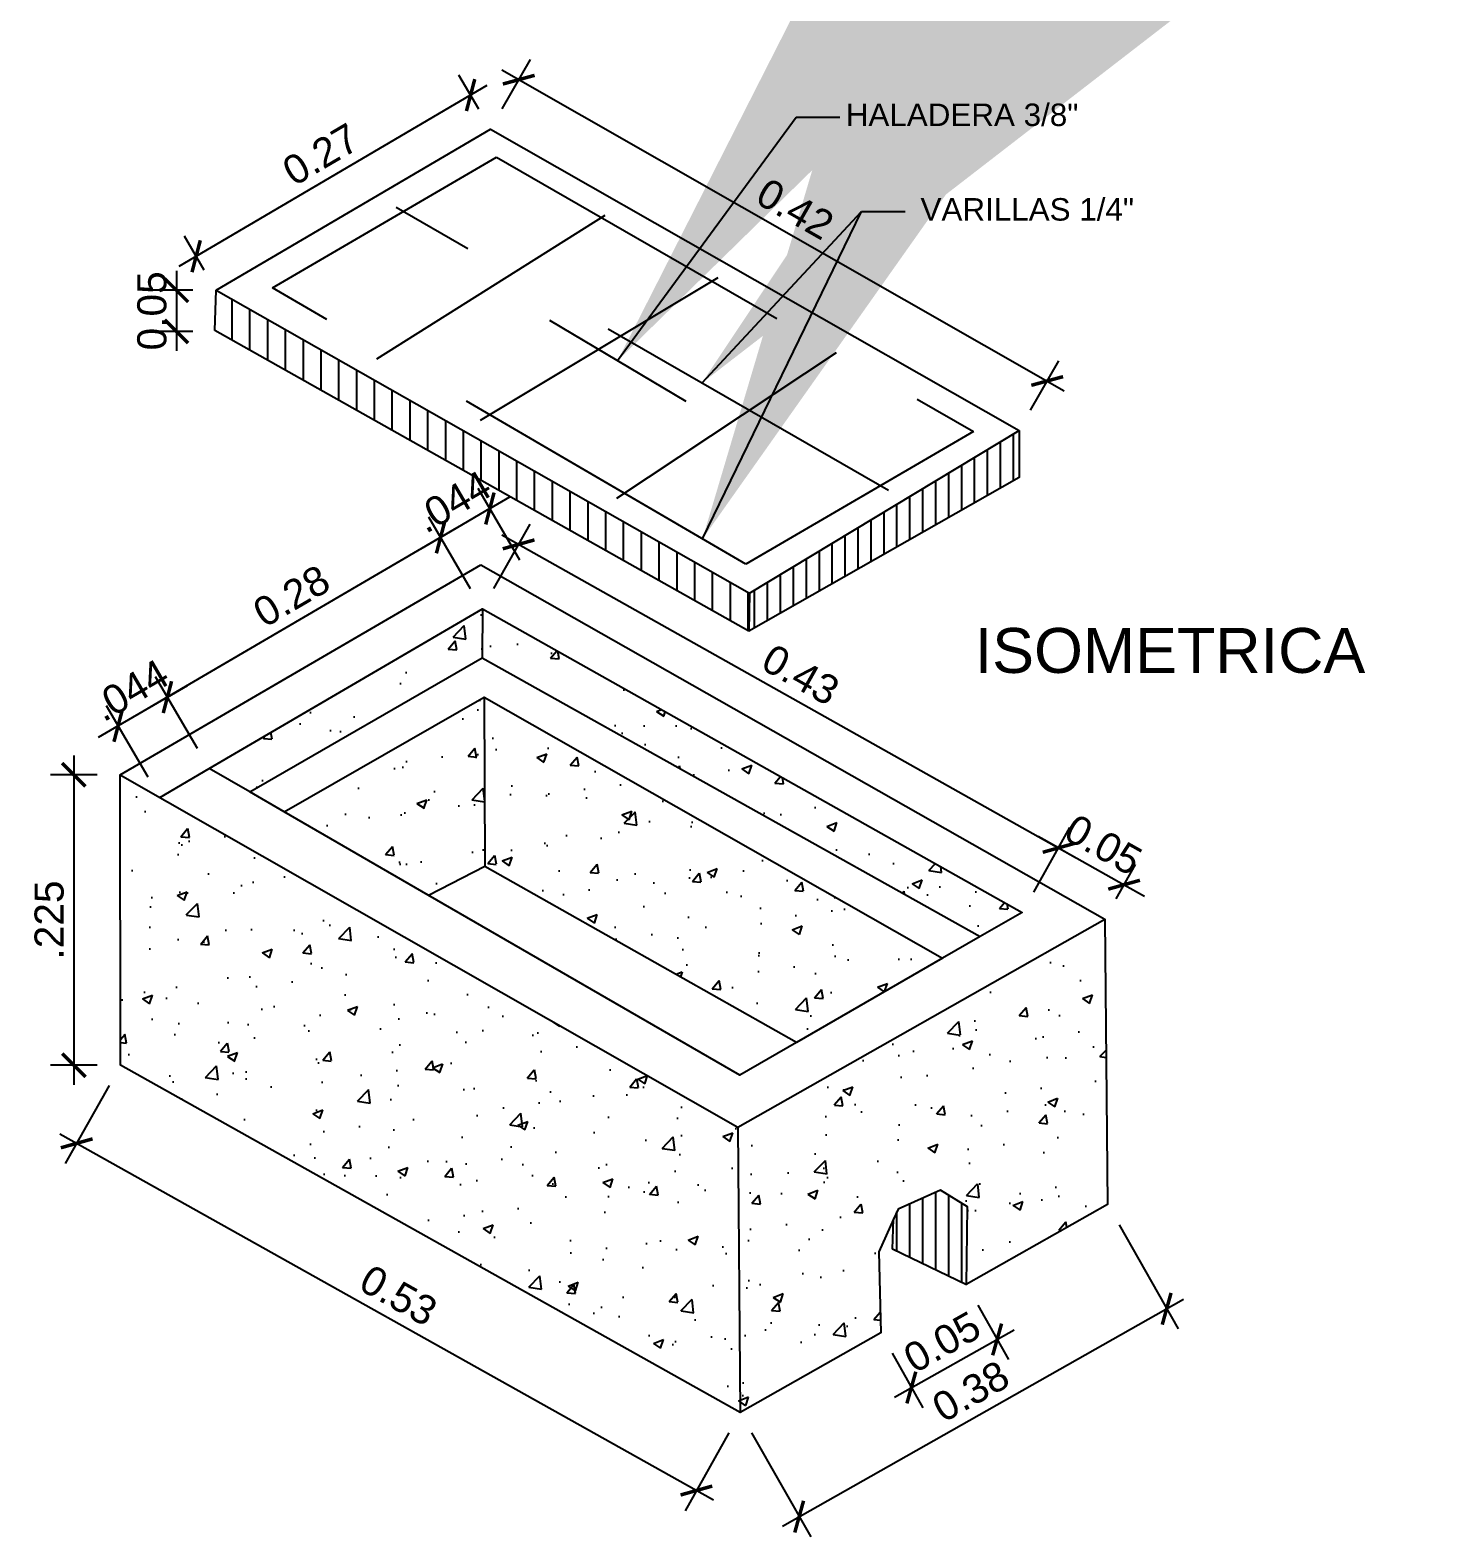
# Model space of a CAD drawing. Header units: millimetres. Extents: x 1147.5 to 1224.1, y 2097.1 to 2139.6.
# Drawn here: x 1207.349 to 1208.436, y 2114.228 to 2115.393 of the extents above; entities that cross this region are included whole.
import ezdxf
from ezdxf.enums import TextEntityAlignment as Align

# ---------------------------------------------------------------- set-up
doc = ezdxf.new("R2010")
doc.units = ezdxf.units.MM
doc.linetypes.add('HIDDEN', pattern=[0.375, 0.25, -0.125])
doc.layers.add('COTAS', color=251, linetype='Continuous', lineweight=13)
for name, color, linetype in [('G-Dimensiones', 1, 'Continuous'), ('HATCH', 7, 'Continuous'), ('HIERRO', 22, 'Continuous'), ('LINES', 1, 'Continuous'), ('TEXTO3', 1, 'Continuous'), ('TEXTOP', 7, 'Continuous')]:
    doc.layers.add(name, color=color, linetype=linetype)
doc.styles.get("Standard").update_dxf_attribs({"font": 'arial.ttf'})
doc.dimstyles.new('Dist2', dxfattribs={"dimscale": 0.3, "dimtxt": 0.15, "dimasz": 0.12, "dimexe": 0.12, "dimexo": 0.12, "dimgap": 0.05, "dimtad": 1, "dimdec": 3, "dimzin": 4, "dimdsep": 46, "dimtxsty": 'Standard', "dimblk": 'ARCHTICK', "dimcen": 0.12, "dimdle": 0.1, "dimclrd": 256, "dimclre": 256, "dimclrt": 256, "dimadec": 0, "dimazin": 0, "dimtfac": 1, "dimtdec": 3, "dimtix": 1, "dimtmove": 0, "dimatfit": 0, "dimfxl": 1, "dimtolj": 1, "dimtzin": 0, "dimarcsym": 0})
doc.dimstyles.get("Standard").update_dxf_attribs({"dimtxt": 0.18, "dimasz": 0.18, "dimexe": 0.18, "dimexo": 0.0625, "dimgap": 0.09, "dimtad": 0, "dimtih": 1, "dimtoh": 1, "dimdec": 4, "dimzin": 0, "dimdsep": 46, "dimtxsty": 'Standard', "dimcen": 0.09, "dimadec": 0, "dimazin": 0, "dimtfac": 1, "dimtdec": 4, "dimtofl": 0, "dimtmove": 0, "dimatfit": 3, "dimfxl": 1, "dimtolj": 1, "dimtzin": 0, "dimarcsym": 0})
pattern_1 = [(50, (1211.701976, 2109.095626), (0.0790732, -0.006918), [0.0082682, -0.0909505]), (355, (1211.701976, 2109.095626), (-0.0152964, 0.0829239), [0.0066146, -0.0727604]), (100.451, (1211.708565, 2109.09505), (0.0637771, 0.0760055), [0.0070269, -0.077296]), (46.1842, (1211.70198, 2109.11767), (0.1176558, -0.0182475), [0.0124023, -0.1364258]), (96.6356, (1211.71178, 2109.11615), (0.10304, 0.1073896), [0.0105404, -0.115944]), (351.184, (1211.70198, 2109.11767), (0.1030402, 0.1073894), [0.0099219, -0.1091406]), (21, (1211.713, 2109.11216), (0.06580507, -0.0443861), [0.0082682, -0.0909505]), (326, (1211.713, 2109.11216), (0.0268238, 0.0799427), [0.0066146, -0.0727604]), (71.4514, (1211.71848, 2109.10846), (0.0926287, 0.0355568), [0.0070269, -0.077296]), (37.5, (1211.701976, 2109.095626), (0.00134054, 0.03669924), [0, -0.07187847, 0, -0.07386285, 0, -0.07303602]), (7.5, (1211.701976, 2109.095626), (0.0290016, 0.04348115), [0, -0.04211285, 0, -0.07022483, 0, -0.02783637]), (327.5, (1211.67739, 2109.095626), (0.05885008, -0.00248643), [0, -0.02756076, 0, -0.08598958, 0, -0.11410156]), (317.5, (1211.666367, 2109.095626), (0.06429218, 0.0110358), [0, -0.035829, 0, -0.0571059, 0, -0.08102865])]

# ---------------------------------------------------------------- blocks, each defined once
blk = doc.blocks.new('_ArchTick')
at = {"color": 0, "linetype": 'ByBlock', "const_width": 0.15}
blk.add_lwpolyline([(-0.5, -0.5), (0.5, 0.5)], dxfattribs=at)
blk = doc.blocks.new('*D369')
at = {"layer": 'Defpoints', "color": 0, "transparency": 16777216}
for p in [(1207.6988, 2114.9455), (1208.1441, 2114.7608), (1208.116, 2114.7109)]:
    blk.add_point(p, dxfattribs=at)
at = {"layer": 'G-Dimensiones', "lineweight": -2, "transparency": 16777216}
for p, q in [((1207.7076, 2114.9612), (1207.7357, 2115.0111)), ((1207.7138, 2115.0027), (1208.1571, 2114.7534)), ((1208.1249, 2114.7266), (1208.1529, 2114.7765))]:
    blk.add_line(p, q, dxfattribs=at)
at = {"layer": 'G-Dimensiones', "lineweight": -2, "transparency": 16777216, "xscale": 0.018, "yscale": 0.018, "zscale": 0.018}
for p, rotation in [((1207.7268, 2114.9954), 150.6511217754915), ((1208.1441, 2114.7608), 330.6511217754915)]:
    blk.add_blockref('_ArchTick', p, dxfattribs=dict(at, rotation=rotation))
at = {"layer": 'G-Dimensiones', "transparency": 16777216, "insert": (1207.9448, 2114.8946), "char_height": 0.0225, "attachment_point": 5, "rotation": 330.6511}
blk.add_mtext('\\A1;0.43', dxfattribs=at)
blk = doc.blocks.new('*X337')
at = {"color": 0}
for p, q in [((390.4, 152.968), (390.4, 155.869)), ((388.8, 152.059), (388.8, 154.903)), ((389.6, 152.514), (389.6, 155.386)), ((387.2, 151.15), (387.2, 153.938)), ((388, 151.605), (388, 154.42)), ((385.6, 150.242), (385.6, 152.972)), ((386.4, 150.696), (386.4, 153.455)), ((384, 149.333), (384, 152.006)), ((384.8, 149.787), (384.8, 152.489)), ((382.4, 148.424), (382.4, 151.041)), ((383.2, 148.878), (383.2, 151.524)), ((380.8, 147.515), (380.8, 150.075)), ((381.6, 147.97), (381.6, 150.558)), ((379.2, 146.606), (379.2, 149.11)), ((380, 147.061), (380, 149.593)), ((378.4, 146.152), (378.4, 148.627)), ((376.8, 145.243), (376.8, 147.662)), ((377.6, 145.698), (377.6, 148.144)), ((375.2, 144.334), (375.2, 146.696)), ((376, 144.789), (376, 147.179)), ((374.4, 143.88), (374.4, 146.213))]:
    blk.add_line(p, q, dxfattribs=at)
blk = doc.blocks.new('*D370')
at = {"layer": 'Defpoints', "color": 0, "transparency": 16777216}
for p in [(1208.182, 2114.4851), (1208.2276, 2114.4045), (1207.898, 2114.3244)]:
    blk.add_point(p, dxfattribs=at)
at = {"layer": 'G-Dimensiones', "lineweight": -2, "transparency": 16777216}
for p, q in [((1208.1909, 2114.4694), (1208.2365, 2114.3889)), ((1207.9306, 2114.2365), (1208.2406, 2114.4119)), ((1207.9069, 2114.3087), (1207.9525, 2114.2282))]:
    blk.add_line(p, q, dxfattribs=at)
at = {"layer": 'G-Dimensiones', "lineweight": -2, "transparency": 16777216, "xscale": 0.018, "yscale": 0.018, "zscale": 0.018}
for p, rotation in [((1208.2276, 2114.4045), 29.50055764878373), ((1207.9436, 2114.2438), 209.5005576487837)]:
    blk.add_blockref('_ArchTick', p, dxfattribs=dict(at, rotation=rotation))
at = {"layer": 'G-Dimensiones', "transparency": 16777216, "insert": (1208.0762, 2114.3407), "char_height": 0.0225, "attachment_point": 5, "rotation": 29.5006}
blk.add_mtext('\\A1;0.38', dxfattribs=at)
blk = doc.blocks.new('*D371')
at = {"layer": 'Defpoints', "color": 0, "transparency": 16777216}
for p in [(1207.7051, 2115.3164), (1208.1353, 2115.1217), (1208.1135, 2115.0834)]:
    blk.add_point(p, dxfattribs=at)
at = {"layer": 'G-Dimensiones', "lineweight": -2, "transparency": 16777216}
for p, q in [((1207.714, 2115.332), (1207.7359, 2115.3703)), ((1207.7139, 2115.3621), (1208.1483, 2115.1142)), ((1208.1224, 2115.0991), (1208.1442, 2115.1373))]:
    blk.add_line(p, q, dxfattribs=at)
at = {"layer": 'G-Dimensiones', "lineweight": -2, "transparency": 16777216, "xscale": 0.018, "yscale": 0.018, "zscale": 0.018}
for p, rotation in [((1207.7269, 2115.3546), 150.2964904659759), ((1208.1353, 2115.1217), 330.296490465976)]:
    blk.add_blockref('_ArchTick', p, dxfattribs=dict(at, rotation=rotation))
at = {"layer": 'G-Dimensiones', "transparency": 16777216, "insert": (1207.9405, 2115.2546), "char_height": 0.0225, "attachment_point": 5, "rotation": 330.2965}
blk.add_mtext('\\A1;0.42', dxfattribs=at)
blk = doc.blocks.new('*D372')
at = {"layer": 'Defpoints', "color": 0, "transparency": 16777216}
for p in [(1207.4191, 2114.5927), (1207.898, 2114.3244), (1207.8642, 2114.264)]:
    blk.add_point(p, dxfattribs=at)
at = {"layer": 'G-Dimensiones', "lineweight": -2, "transparency": 16777216}
for p, q in [((1207.4103, 2114.577), (1207.3765, 2114.5167)), ((1207.3722, 2114.5397), (1207.8773, 2114.2567)), ((1207.8892, 2114.3087), (1207.8554, 2114.2483))]:
    blk.add_line(p, q, dxfattribs=at)
at = {"layer": 'G-Dimensiones', "lineweight": -2, "transparency": 16777216, "xscale": 0.018, "yscale": 0.018, "zscale": 0.018}
for p, rotation in [((1207.3853, 2114.5324), 150.7389334902321), ((1207.8642, 2114.264), 330.7389334902322)]:
    blk.add_blockref('_ArchTick', p, dxfattribs=dict(at, rotation=rotation))
at = {"layer": 'G-Dimensiones', "transparency": 16777216, "insert": (1207.634, 2114.4148), "char_height": 0.0225, "attachment_point": 5, "rotation": 330.7389}
blk.add_mtext('\\A1;0.53', dxfattribs=at)
blk = doc.blocks.new('*X336')
at = {"color": 0}
for p, q in [((342.1, 161.646), (342.1, 164.186)), ((343.2, 161.026), (343.2, 163.562)), ((344.3, 160.407), (344.3, 162.937)), ((345.4, 159.788), (345.4, 162.313)), ((346.5, 159.169), (346.5, 161.688)), ((347.6, 158.55), (347.6, 161.064)), ((348.7, 157.93), (348.7, 160.439)), ((349.8, 157.311), (349.8, 159.815)), ((350.9, 156.692), (350.9, 159.19)), ((352, 156.073), (352, 158.566)), ((353.1, 155.454), (353.1, 157.941)), ((354.2, 154.835), (354.2, 157.317)), ((355.3, 154.215), (355.3, 156.692)), ((356.4, 153.596), (356.4, 156.068)), ((357.5, 152.977), (357.5, 155.443)), ((358.6, 152.358), (358.6, 154.819)), ((359.7, 151.739), (359.7, 154.194)), ((360.8, 151.119), (360.8, 153.57)), ((361.9, 150.5), (361.9, 152.945)), ((363, 149.881), (363, 152.321)), ((364.1, 149.262), (364.1, 151.696)), ((365.2, 148.643), (365.2, 151.072)), ((366.3, 148.023), (366.3, 150.448)), ((367.4, 147.404), (367.4, 149.823)), ((368.5, 146.785), (368.5, 149.199)), ((369.6, 146.166), (369.6, 148.574)), ((370.7, 145.547), (370.7, 147.95)), ((371.8, 144.927), (371.8, 147.325)), ((372.9, 144.308), (372.9, 146.701)), ((374, 143.689), (374, 146.076))]:
    blk.add_line(p, q, dxfattribs=at)
blk = doc.blocks.new('*D373')
at = {"layer": 'Defpoints', "color": 0, "transparency": 16777216}
for p in [(1207.6665, 2115.0008), (1207.6988, 2114.9455), (1207.4877, 2114.8221)]:
    blk.add_point(p, dxfattribs=at)
at = {"layer": 'G-Dimensiones', "lineweight": -2, "transparency": 16777216}
for p, q in [((1207.6897, 2114.9611), (1207.6574, 2115.0163)), ((1207.4424, 2114.8698), (1207.6794, 2115.0084)), ((1207.4786, 2114.8376), (1207.4463, 2114.8929))]:
    blk.add_line(p, q, dxfattribs=at)
at = {"layer": 'G-Dimensiones', "lineweight": -2, "transparency": 16777216, "xscale": 0.018, "yscale": 0.018, "zscale": 0.018}
for p, rotation in [((1207.6665, 2115.0008), 30.31805278094193), ((1207.4554, 2114.8773), 210.3180527809419)]:
    blk.add_blockref('_ArchTick', p, dxfattribs=dict(at, rotation=rotation))
at = {"layer": 'G-Dimensiones', "transparency": 16777216, "insert": (1207.5513, 2114.9555), "char_height": 0.0225, "attachment_point": 5, "rotation": 30.3181}
blk.add_mtext('\\A1;0.28', dxfattribs=at)
blk = doc.blocks.new('*D374')
at = {"layer": 'Defpoints', "color": 0, "transparency": 16777216}
for p in [(1207.6897, 2115.3427), (1207.7051, 2115.3164), (1207.493, 2115.1918)]:
    blk.add_point(p, dxfattribs=at)
at = {"layer": 'G-Dimensiones', "lineweight": -2, "transparency": 16777216}
for p, q in [((1207.696, 2115.3319), (1207.6806, 2115.3582)), ((1207.4646, 2115.2105), (1207.7026, 2115.3503)), ((1207.4839, 2115.2074), (1207.4685, 2115.2337))]:
    blk.add_line(p, q, dxfattribs=at)
at = {"layer": 'G-Dimensiones', "lineweight": -2, "transparency": 16777216, "xscale": 0.018, "yscale": 0.018, "zscale": 0.018}
for p, rotation in [((1207.6897, 2115.3427), 30.4190552655328), ((1207.4776, 2115.2181), 210.4190552655328)]:
    blk.add_blockref('_ArchTick', p, dxfattribs=dict(at, rotation=rotation))
at = {"layer": 'G-Dimensiones', "transparency": 16777216, "insert": (1207.574, 2115.2968), "char_height": 0.0225, "attachment_point": 5, "rotation": 30.4191}
blk.add_mtext('\\A1;0.27', dxfattribs=at)
blk = doc.blocks.new('*D375')
at = {"layer": 'Defpoints', "color": 0, "transparency": 16777216}
for p in [(1207.493, 2115.1918), (1207.4624, 2115.16), (1207.493, 2115.16)]:
    blk.add_point(p, dxfattribs=at)
at = {"layer": 'G-Dimensiones', "lineweight": -2, "transparency": 16777216}
for p, q in [((1207.4624, 2115.2068), (1207.4624, 2115.145)), ((1207.475, 2115.1918), (1207.4444, 2115.1918)), ((1207.475, 2115.16), (1207.4444, 2115.16))]:
    blk.add_line(p, q, dxfattribs=at)
at = {"layer": 'G-Dimensiones', "lineweight": -2, "transparency": 16777216, "xscale": 0.018, "yscale": 0.018, "zscale": 0.018}
for p, rotation in [((1207.4624, 2115.1918), 90), ((1207.4624, 2115.16), 270)]:
    blk.add_blockref('_ArchTick', p, dxfattribs=dict(at, rotation=rotation))
at = {"layer": 'G-Dimensiones', "transparency": 16777216, "insert": (1207.4435, 2115.1759), "char_height": 0.0225, "attachment_point": 5, "rotation": 90}
blk.add_mtext('\\A1;0.05', dxfattribs=at)
blk = doc.blocks.new('*D376')
at = {"layer": 'Defpoints', "color": 0, "transparency": 16777216}
for p in [(1208.1947, 2114.7323), (1208.116, 2114.7109), (1208.1797, 2114.7057)]:
    blk.add_point(p, dxfattribs=at)
at = {"layer": 'G-Dimensiones', "lineweight": -2, "transparency": 16777216}
for p, q in [((1208.1249, 2114.7266), (1208.1529, 2114.7765)), ((1208.1441, 2114.7608), (1208.1284, 2114.7696)), ((1208.1441, 2114.7608), (1208.1947, 2114.7323)), ((1208.1886, 2114.7214), (1208.2035, 2114.748)), ((1208.1947, 2114.7323), (1208.2104, 2114.7235))]:
    blk.add_line(p, q, dxfattribs=at)
at = {"layer": 'G-Dimensiones', "lineweight": -2, "transparency": 16777216, "xscale": 0.018, "yscale": 0.018, "zscale": 0.018}
for p, rotation in [((1208.1441, 2114.7608), 330.6511217739606), ((1208.1947, 2114.7323), 150.6511217739606)]:
    blk.add_blockref('_ArchTick', p, dxfattribs=dict(at, rotation=rotation))
at = {"layer": 'G-Dimensiones', "transparency": 16777216, "insert": (1208.1787, 2114.7631), "char_height": 0.0225, "attachment_point": 5, "rotation": 330.6511}
blk.add_mtext('\\A1;0.05', dxfattribs=at)
blk = doc.blocks.new('*D377')
at = {"layer": 'Defpoints', "color": 0, "transparency": 16777216}
for p in [(1208.0729, 2114.4231), (1208.0066, 2114.3858), (1208.0966, 2114.3808)]:
    blk.add_point(p, dxfattribs=at)
at = {"layer": 'G-Dimensiones', "lineweight": -2, "transparency": 16777216}
for p, q in [((1208.0817, 2114.4074), (1208.1054, 2114.3652)), ((1208.0172, 2114.3362), (1208.1097, 2114.3882)), ((1208.0154, 2114.3701), (1208.0391, 2114.3279))]:
    blk.add_line(p, q, dxfattribs=at)
at = {"layer": 'G-Dimensiones', "lineweight": -2, "transparency": 16777216, "xscale": 0.018, "yscale": 0.018, "zscale": 0.018}
for p, rotation in [((1208.0966, 2114.3808), 29.3277304571605), ((1208.0303, 2114.3436), 209.3277304571605)]:
    blk.add_blockref('_ArchTick', p, dxfattribs=dict(at, rotation=rotation))
at = {"layer": 'G-Dimensiones', "transparency": 16777216, "insert": (1208.0541, 2114.3788), "char_height": 0.0225, "attachment_point": 5, "rotation": 29.3277}
blk.add_mtext('\\A1;0.05', dxfattribs=at)
blk = doc.blocks.new('*X335')
at = {"color": 0}
for p, q in [((384, 104.94), (384, 108.244)), ((384.8, 104.553), (384.8, 108.601)), ((385.6, 104.166), (385.6, 108.959)), ((386.4, 103.779), (386.4, 108.787)), ((387.2, 103.392), (387.2, 108.295)), ((383.2, 105.326), (383.2, 107.76))]:
    blk.add_line(p, q, dxfattribs=at)
blk = doc.blocks.new('*D379')
at = {"layer": 'Defpoints', "color": 0, "transparency": 16777216}
for p in [(1207.419, 2114.8173), (1207.3831, 2114.5927), (1207.4191, 2114.5927)]:
    blk.add_point(p, dxfattribs=at)
at = {"layer": 'G-Dimensiones', "lineweight": -2, "transparency": 16777216}
for p, q in [((1207.3831, 2114.8323), (1207.3831, 2114.5777)), ((1207.401, 2114.8173), (1207.3651, 2114.8173)), ((1207.4011, 2114.5927), (1207.3651, 2114.5927))]:
    blk.add_line(p, q, dxfattribs=at)
at = {"layer": 'G-Dimensiones', "lineweight": -2, "transparency": 16777216, "xscale": 0.018, "yscale": 0.018, "zscale": 0.018}
for p, rotation in [((1207.3831, 2114.8173), 90), ((1207.3831, 2114.5927), 270)]:
    blk.add_blockref('_ArchTick', p, dxfattribs=dict(at, rotation=rotation))
at = {"layer": 'G-Dimensiones', "transparency": 16777216, "insert": (1207.3641, 2114.705), "char_height": 0.0225, "attachment_point": 5, "rotation": 90}
blk.add_mtext('\\A1;.225', dxfattribs=at)
blk = doc.blocks.new('*D380')
at = {"layer": 'Defpoints', "color": 0, "transparency": 16777216}
for p in [(1207.4173, 2114.8551), (1207.4877, 2114.8221), (1207.4496, 2114.7998)]:
    blk.add_point(p, dxfattribs=at)
at = {"layer": 'G-Dimensiones', "lineweight": -2, "transparency": 16777216}
for p, q in [((1207.4786, 2114.8376), (1207.4463, 2114.8929)), ((1207.4554, 2114.8773), (1207.4173, 2114.8551)), ((1207.4554, 2114.8773), (1207.4709, 2114.8864)), ((1207.4405, 2114.8154), (1207.4082, 2114.8706)), ((1207.4173, 2114.8551), (1207.4018, 2114.846))]:
    blk.add_line(p, q, dxfattribs=at)
at = {"layer": 'G-Dimensiones', "lineweight": -2, "transparency": 16777216, "xscale": 0.018, "yscale": 0.018, "zscale": 0.018}
for p, rotation in [((1207.4554, 2114.8773), 210.3180527812756), ((1207.4173, 2114.8551), 30.31805278127565)]:
    blk.add_blockref('_ArchTick', p, dxfattribs=dict(at, rotation=rotation))
at = {"layer": 'G-Dimensiones', "transparency": 16777216, "insert": (1207.4268, 2114.8826), "char_height": 0.0225, "attachment_point": 5, "rotation": 30.3181}
blk.add_mtext('\\A1;.044', dxfattribs=at)
blk = doc.blocks.new('*D381')
at = {"layer": 'Defpoints', "color": 0, "transparency": 16777216}
for p in [(1207.6665, 2115.0008), (1207.7369, 2114.9678), (1207.6988, 2114.9455)]:
    blk.add_point(p, dxfattribs=at)
at = {"layer": 'G-Dimensiones', "lineweight": -2, "transparency": 16777216}
for p, q in [((1207.7278, 2114.9833), (1207.6955, 2115.0386)), ((1207.7046, 2115.0231), (1207.7201, 2115.0321)), ((1207.6897, 2114.9611), (1207.6574, 2115.0163)), ((1207.7046, 2115.0231), (1207.6665, 2115.0008)), ((1207.6665, 2115.0008), (1207.6509, 2114.9917))]:
    blk.add_line(p, q, dxfattribs=at)
at = {"layer": 'G-Dimensiones', "lineweight": -2, "transparency": 16777216, "xscale": 0.018, "yscale": 0.018, "zscale": 0.018}
for p, rotation in [((1207.7046, 2115.0231), 210.3180527812756), ((1207.6665, 2115.0008), 30.31805278127565)]:
    blk.add_blockref('_ArchTick', p, dxfattribs=dict(at, rotation=rotation))
at = {"layer": 'G-Dimensiones', "transparency": 16777216, "insert": (1207.6759, 2115.0283), "char_height": 0.0225, "attachment_point": 5, "rotation": 30.3181}
blk.add_mtext('\\A1;.044', dxfattribs=at)

msp = doc.modelspace()

# ---------------------------------------------------------------- hatches: boundary and pattern name
at = {"layer": 'HATCH'}
h = msp.add_hatch(dxfattribs=at)
h.set_pattern_fill('AR-CONC', color=256, scale=0.000434028, style=0)
h.set_pattern_definition(pattern_1)
h.paths.add_polyline_path([(1207.6988, 2114.9455), (1207.6987, 2114.9077), (1208.0835, 2114.6922), (1208.0835, 2114.6922), (1208.116, 2114.7109)])
h.paths.add_polyline_path([(1207.6987, 2114.9077), (1207.6988, 2114.9455), (1207.4877, 2114.8221), (1207.519, 2114.804)])
h = msp.add_hatch(dxfattribs=at)
h.set_pattern_fill('AR-CONC', color=256, scale=0.000434028, style=0)
h.set_pattern_definition(pattern_1)
h.paths.add_polyline_path([(1207.7002, 2114.8774), (1207.7006, 2114.7467), (1207.9416, 2114.6105), (1208.0544, 2114.6754)])
h.paths.add_polyline_path([(1207.7002, 2114.8774), (1207.5455, 2114.7887), (1207.6571, 2114.7242), (1207.7006, 2114.7467)])
h = msp.add_hatch(dxfattribs=at)
h.set_pattern_fill('AR-CONC', color=256, scale=0.000434028, style=0)
h.set_pattern_definition(pattern_1)
h.paths.add_polyline_path([(1207.8963, 2114.545), (1207.419, 2114.8173), (1207.4191, 2114.5927), (1207.898, 2114.3244)])
h.paths.add_polyline_path([(1208.1797, 2114.7057), (1207.8963, 2114.545), (1207.898, 2114.3244), (1208.0066, 2114.3858), (1208.0052, 2114.4484), (1208.0166, 2114.4738), (1208.0201, 2114.4814), (1208.0529, 2114.4961), (1208.0737, 2114.4834), (1208.0729, 2114.4233), (1208.182, 2114.4851)])

# ---------------------------------------------------------------- linework, layer by layer
msp.add_lwpolyline([(1207.7506, 2115.1686), (1207.8559, 2115.1061)])
at = {"layer": 'Defpoints', "linetype": 'ByBlock'}
for p in [(1207.493, 2115.1918), (1207.492, 2115.1606), (1208.1135, 2115.0834), (1208.1137, 2115.0471), (1207.4191, 2114.5927)]:
    msp.add_point(p, dxfattribs=at)
at = {"layer": 'HIERRO', "linetype": 'HIDDEN'}
msp.add_lwpolyline([(1207.5366, 2115.1937), (1207.7097, 2115.2946), (1208.0783, 2115.0827), (1207.9024, 2114.9801)], close=True, dxfattribs=at)
for points in [[(1207.6173, 2115.1389), (1207.7937, 2115.2498)], [(1208.0127, 2115.0371), (1207.6323, 2115.2557)], [(1207.6974, 2115.0913), (1207.8811, 2115.2017)], [(1207.8027, 2115.031), (1207.9724, 2115.1436)]]:
    msp.add_lwpolyline(points, dxfattribs=at)
at = {"layer": 'LINES'}
for p, q in [((1207.419, 2114.8173), (1207.6975, 2114.9796)), ((1207.6975, 2114.9796), (1208.1797, 2114.7057)), ((1208.0158, 2114.4507), (1208.0166, 2114.4738)), ((1208.0729, 2114.4231), (1208.0158, 2114.4507))]:
    msp.add_line(p, q, dxfattribs=at)
for points in [[(1207.493, 2115.1918), (1207.7051, 2115.3164), (1208.1135, 2115.0834)], [(1207.492, 2115.1606), (1207.493, 2115.1918)], [(1207.493, 2115.1918), (1207.9053, 2114.9578)], [(1207.9046, 2114.9283), (1207.492, 2115.1606)], [(1208.1135, 2115.0834), (1208.1137, 2115.0471), (1207.9046, 2114.9283)], [(1207.9053, 2114.9578), (1208.1135, 2115.0834)], [(1207.9053, 2114.9578), (1207.9046, 2114.9283)], [(1207.4877, 2114.8221), (1207.6988, 2114.9455), (1208.116, 2114.7109), (1208.0835, 2114.6922)], [(1207.6988, 2114.9455), (1207.6987, 2114.9077)], [(1207.519, 2114.804), (1207.6987, 2114.9077), (1208.0835, 2114.6922)], [(1207.5455, 2114.7887), (1207.7002, 2114.8774), (1208.0544, 2114.6754)], [(1207.7002, 2114.8774), (1207.7006, 2114.7467)], [(1208.0166, 2114.4738), (1208.0052, 2114.4484), (1208.0066, 2114.3858), (1207.898, 2114.3244), (1207.4191, 2114.5927), (1207.419, 2114.8173), (1207.8963, 2114.545), (1208.1797, 2114.7057), (1208.182, 2114.4851), (1208.0726, 2114.4232)], [(1207.4496, 2114.7998), (1207.4877, 2114.8221)], [(1207.519, 2114.804), (1207.4877, 2114.8221)], [(1207.5455, 2114.7887), (1207.519, 2114.804)], [(1207.657, 2114.7243), (1207.5455, 2114.7887)], [(1207.6571, 2114.7242), (1207.7006, 2114.7467), (1207.9416, 2114.6105)], [(1207.9416, 2114.6104), (1207.8978, 2114.5852), (1207.657, 2114.7243)], [(1208.0835, 2114.6922), (1208.0544, 2114.6754)], [(1208.0544, 2114.6754), (1207.9416, 2114.6104)], [(1207.8963, 2114.545), (1207.898, 2114.3244)], [(1208.0729, 2114.4231), (1208.0737, 2114.4834), (1208.0529, 2114.4961), (1208.0201, 2114.4814), (1208.0166, 2114.4738)]]:
    msp.add_lwpolyline(points, dxfattribs=at)

# ---------------------------------------------------------------- block references
at = {"layer": 'HATCH', "xscale": 0.0125, "yscale": 0.0125, "zscale": 0.0125}
for name in ['*X336', '*X337', '*X335']:
    msp.add_blockref(name, (1203.2292, 2113.1325), dxfattribs=at)

# ---------------------------------------------------------------- texts
at = {"layer": 'TEXTO3'}
msp.add_text('ISOMETRICA', height=0.03472, dxfattribs=at).set_placement((1208.2302, 2114.9134), align=Align.MIDDLE)
at = {"layer": 'TEXTOP'}
for s, p in [('HALADERA 3/8"', (1208.0695, 2115.3278)), ('VARILLAS 1/4"', (1208.1199, 2115.2547))]:
    msp.add_text(s, height=0.017361, dxfattribs=at).set_placement(p, align=Align.MIDDLE)

# ---------------------------------------------------------------- dimensions: what is measured, and where the dimension line sits
at = {"layer": 'G-Dimensiones'}
for p1, p2, distance, text, picture, middle in [((1207.7051, 2115.3164), (1208.1135, 2115.0834), 0.044, '0.42', '*D371', (1207.9405, 2115.2546)), ((1207.493, 2115.1918), (1207.7051, 2115.3164), 0.0305, '0.27', '*D374', (1207.574, 2115.2968)), ((1207.4877, 2114.8221), (1207.6988, 2114.9455), 0.064, '0.28', '*D373', (1207.5513, 2114.9555)), ((1207.6988, 2114.9455), (1208.116, 2114.7109), 0.0572, '0.43', '*D369', (1207.9448, 2114.8946)), ((1207.4191, 2114.5927), (1207.898, 2114.3244), -0.0692, '0.53', '*D372', (1207.634, 2114.4148)), ((1207.898, 2114.3244), (1208.182, 2114.4851), -0.0926, '0.38', '*D370', (1208.0762, 2114.3407)), ((1208.0066, 2114.3858), (1208.0729, 2114.4231), -0.0484, '0.05', '*D377', (1208.0541, 2114.3788))]:
    dim = msp.add_aligned_dim(p1=p1, p2=p2, distance=distance, text=text, dimstyle='Dist2', override={"dimscale": 0.15}, dxfattribs=at)
    dim.commit()
    dim.dimension.update_dxf_attribs({"geometry": picture, "text_midpoint": middle})
dim = msp.add_linear_dim(base=(1207.4624, 2115.16), p1=(1207.493, 2115.1918), p2=(1207.493, 2115.16), angle=270, text='0.05', dimstyle='Dist2', override={"dimscale": 0.15}, dxfattribs=at)
dim.commit()
dim.dimension.update_dxf_attribs({"geometry": '*D375', "text_midpoint": (1207.4624, 2115.1759), "dimtype": 161})
for p1, p2, picture, middle in [((1207.7369, 2114.9678), (1207.6988, 2114.9455), '*D381', (1207.6759, 2115.0283)), ((1207.4877, 2114.8221), (1207.4496, 2114.7998), '*D380', (1207.4268, 2114.8826))]:
    dim = msp.add_aligned_dim(p1=p1, p2=p2, distance=-0.064, dimstyle='Dist2', override={"dimscale": 0.15}, dxfattribs=at)
    dim.commit()
    dim.dimension.update_dxf_attribs({"geometry": picture, "text_midpoint": middle})
dim = msp.add_linear_dim(base=(1207.3831, 2114.5927), p1=(1207.419, 2114.8173), p2=(1207.4191, 2114.5927), angle=90, dimstyle='Dist2', override={"dimscale": 0.15}, dxfattribs=at)
dim.commit()
dim.dimension.update_dxf_attribs({"geometry": '*D379', "text_midpoint": (1207.3641, 2114.705)})
dim = msp.add_linear_dim(base=(1208.1947, 2114.7323), p1=(1208.116, 2114.7109), p2=(1208.1797, 2114.7057), angle=150.6511, text='0.05', dimstyle='Dist2', override={"dimscale": 0.15}, dxfattribs=at)
dim.commit()
dim.dimension.update_dxf_attribs({"geometry": '*D376', "text_midpoint": (1208.1787, 2114.7631)})

# ---------------------------------------------------------------- leaders
at = {"layer": 'COTAS'}
for points in [[(1207.8033, 2115.1374), (1207.9414, 2115.3256), (1207.975, 2115.3256)], [(1207.8689, 2114.9996), (1207.9918, 2115.2526)], [(1207.8683, 2115.12), (1207.9918, 2115.2526), (1208.0254, 2115.2526)]]:
    msp.add_leader(points, dimstyle='Standard', override={"dimtxt": 2, "dimasz": 1.5, "dimexe": 0, "dimexo": 0.5, "dimgap": 0.002286, "dimdec": 2, "dimcen": 0, "dimaunit": 1, "dimtdec": 2, "dimtmove": 2}, dxfattribs=at)

doc.saveas('drawing.dxf')
